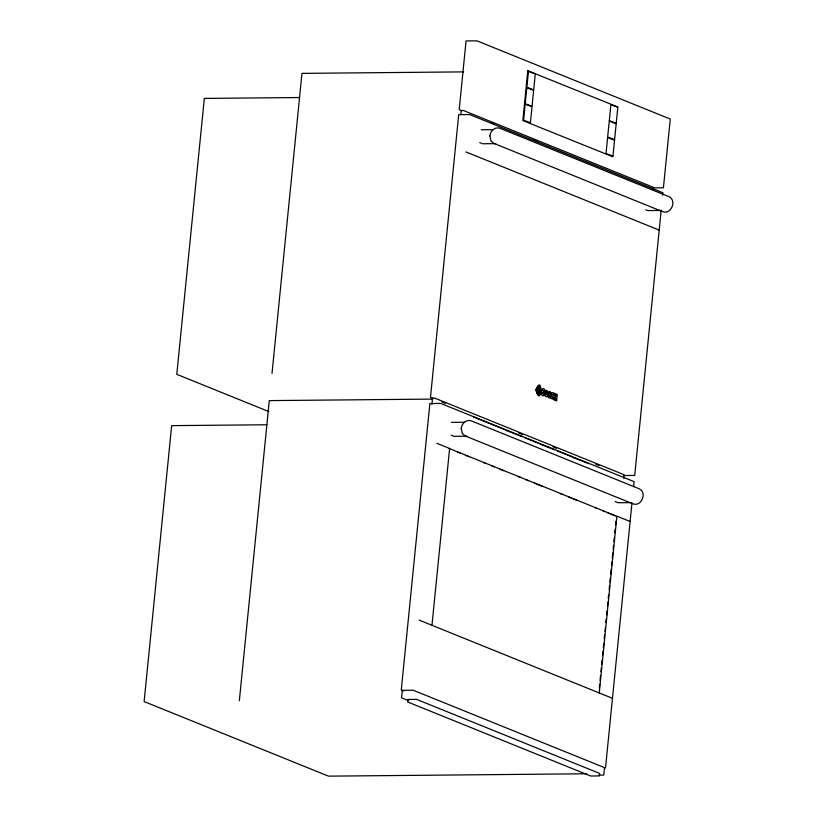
<?xml version="1.0" encoding="UTF-8"?>
<svg xmlns="http://www.w3.org/2000/svg" width="817" height="817" viewBox="0 0 817 817"><rect width="100%" height="100%" fill="white"/><g stroke="black" fill="none" stroke-linecap="round" stroke-linejoin="round"><path stroke-width="1.23" d="M239.35 700.69L269.293 400.606L432.295 399.105M272.01 373.461L301.963 73.377L463.688 71.886M431.917 404.374L432.54 398.145L434.726 398.124L624.188 474.779L623.82 478.517M460.88 114.247L461.248 110.509L463.433 110.489L652.895 187.144L652.65 189.636M431.968 625.281L449.616 448.472L436.809 443.284M537.055 392.007L537.811 387.861M539.322 389.106L539.843 387.37L540.629 391.231L539.935 393.385L538.832 394.039L539.251 389.821L537.668 389.178L537.862 390.751L539.445 391.384L539.373 392.17M539.639 392.906L540.047 388.769M599.3 688.088L599.678 684.299M600.056 680.51L600.556 675.455M600.934 671.666L601.322 667.877M601.7 664.088L602.078 660.299M602.578 655.244L602.956 651.455M603.334 647.667L603.712 643.878M604.212 638.833L604.59 635.044M604.968 631.255L605.356 627.466M605.857 622.411L606.234 618.622M606.612 614.833L606.99 611.045M607.491 605.989L607.868 602.2M608.246 598.412L608.624 594.623M609.135 589.578L609.513 585.789M609.891 582L610.268 578.211M610.646 574.422L611.147 569.367M611.524 565.578L611.902 561.79M612.28 558.001L612.791 552.946M613.169 549.157L613.547 545.368M613.924 541.579L614.302 537.79M614.803 532.745L615.181 528.956M615.558 525.168L615.936 521.379M599.229 693.133L616.886 516.313L449.176 448.472M605.509 768.041L631.98 502.812M633.604 486.626L634.094 481.652L440.792 403.445L429.875 403.547L401.28 689.936L403.639 690.886M661.188 210.204L634.717 475.423L623.8 475.525M662.679 195.263L662.934 192.771L469.622 114.564L458.705 114.666L430.488 397.317L432.847 398.267M536.565 388.912C541.61 409.96 540.783 370.428 536.646 392.089M537.351 388.8L537.402 391.997M548.268 392.507L549.851 391.292L551.056 392.763L550.127 393.559L549.33 392.681L550.791 395.775L549.943 398.012L548.605 397.675L547.727 396.357L548.697 395.448L549.596 396.684L548.207 393.437M539.751 391.966L539.281 392.906M536.718 388.341L538.27 386.727L538.097 388.463L539.68 389.106M546.471 391.803C544.449 397.307 548.963 394.131 546.41 391.7M544.459 392.415C546.512 386.523 550.495 394.723 546.777 396.807C544.541 396.95 544.602 393.651 544.898 392.089C545.419 386.798 539.72 387.227 541.589 394.887C543.724 397.685 546.185 393.375 544.051 392.446M299.553 97.529L204.332 98.408L176.789 374.339L268.956 411.625M616.141 123.214L609.298 120.63L610.891 104.688L617.734 107.272M481.203 129.791L493.121 129.678M614.496 139.646L607.664 137.062L609.247 121.13L616.089 123.714M482.622 143.761L495.725 143.639M612.862 156.088L606.02 153.504L607.613 137.562L614.445 140.146M652.507 187.89L663.424 187.787L670.287 119.057L476.985 40.85L466.058 40.952L459.205 109.682L461.554 110.642M660.861 210.449L647.758 210.572L645.838 209.795M451.341 422.379L464.454 422.256M266.883 424.758L171.662 425.637L144.129 701.568L328.475 776.15L586.688 773.77M506.601 430.569L522.4 436.789M467.048 436.207L453.946 436.329L451.066 435.165M539.884 444.04L554.508 449.769M573.177 457.51L588.975 463.719M631.173 502.608L618.071 502.731L615.191 501.567M598.892 775.139L603.743 775.098L604.488 767.623L413.228 690.242L402.311 690.345L401.566 697.82L408.643 700.68M491.027 122.56L494.561 123.99M533.46 139.727L536.994 141.157M479.742 142.597L481.662 143.373M465.894 151.921L659.207 230.128M539.016 392.17C536.626 389.209 538.291 395.193 536.83 392.63M441.936 401.944L445.479 403.384M518.744 433.02L522.288 434.46M553.017 446.889L556.612 448.339M595.511 464.076L599.045 465.506M473.758 417.109L489.117 423.318M490.394 423.839L505.764 430.048M524.861 437.779L537.862 443.039M556.969 450.77L572.329 456.979M617.315 516.313L630.121 521.491M457.816 452.148L460.083 453.067M465.792 455.375L469.346 456.815M483.531 462.555L485.89 463.505M491.803 465.894L494.173 466.854M500.086 469.244L503.629 470.684M517.815 476.423L520.184 477.373M526.087 479.773L528.456 480.723M534.369 483.113L542.641 486.462M560.37 493.642L562.739 494.591M568.652 496.991L571.012 497.941M573.381 498.901L576.925 500.331M594.664 507.51L597.023 508.47M602.834 510.819L605.101 511.738M607.378 512.657L615.313 515.864M419.162 620.103L612.474 698.31M539.7 388.769L539.874 389.423M535.768 389.78C541.446 409.991 543.591 372.307 535.768 389.78M461.217 428.455L462.34 433.561L465.067 435.9L633.022 503.854C641.447 507.051 647.442 492.61 639.303 488.832L471.338 420.878C466.466 418.947 461.523 423.696 461.217 428.455M489.883 135.888L491.007 140.994L493.734 143.332L662.72 211.695C671.145 214.891 677.14 200.451 668.99 196.672L500.004 128.31C495.143 126.38 490.19 131.118 489.883 135.888M543.744 391.006L543.846 391.649L543.091 391.343L542.856 390.148L543.744 391.006M550.729 395.581C549.014 398.941 555.417 400.626 552.792 397.185C552.343 398.829 551.741 396.133 551.986 395.162C552.374 392.272 553.446 396.95 553.967 393.784C553.109 391.016 550.158 393.528 550.729 395.581M543.601 393.518L543.683 394.182L542.866 393.845L542.641 392.609L543.601 393.518M407.846 699.454L407.591 701.946L590.66 776.007L599.392 775.925L599.647 773.433L416.578 699.372L407.846 699.454M527.802 70.742L522.839 120.548L612.883 156.793L617.856 106.986L527.802 70.742M525.168 104.208L523.574 120.15L530.417 122.734L532.01 106.792L525.168 104.208M526.812 87.776L525.219 103.708L532.051 106.292L533.644 90.36L526.812 87.776M528.446 71.334L526.863 87.276L533.695 89.86L535.288 73.918L528.446 71.334M554.222 393.334L553.579 399.768C556.111 401.555 553.62 395.877 555.662 397.991L555.407 400.514L556.622 400.861L557.265 394.427C554.723 392.579 557.133 398.104 555.162 396.051L555.397 393.671L554.222 393.334"/></g></svg>
